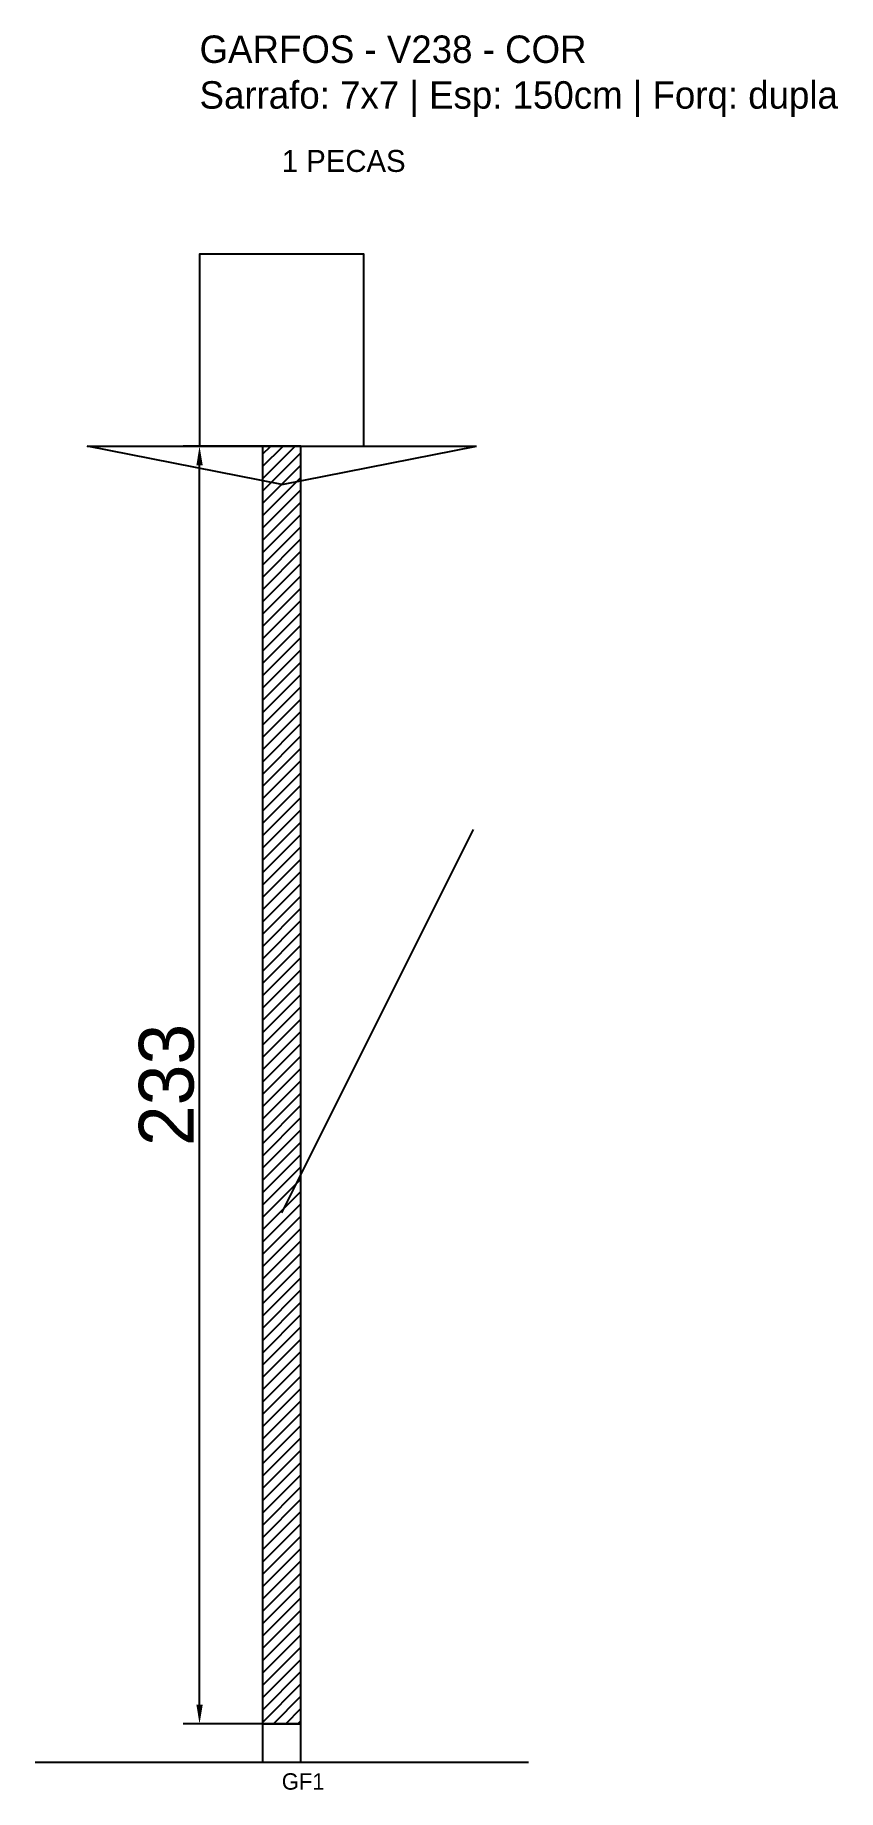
# Model space of a CAD drawing. Header units: metres. Extents: x -30 to 116, y -12 to 308.
import ezdxf

# ---------------------------------------------------------------- set-up
doc = ezdxf.new("R2010")
doc.units = ezdxf.units.M
for name, color, linetype in [('BARRA_ANCORAGEM', 1, 'Continuous'), ('COTA', 241, 'Continuous'), ('GARFOS OK', 3, 'Continuous'), ('NOME DA VIGA', 6, 'Continuous'), ('SARR_7x7', 40, 'Continuous'), ('VIGAS', 3, 'Continuous')]:
    doc.layers.add(name, color=color, linetype=linetype)
doc.dimstyles.new('EZ DXF', dxfattribs={"dimtxt": 10, "dimasz": 3.5, "dimexe": 3, "dimexo": 1.5, "dimgap": 1, "dimtad": 1, "dimdec": 1, "dimdsep": 46, "dimcen": 2.5, "dimazin": 3, "dimtfac": 1, "dimtmove": 0, "dimatfit": 3})

msp = doc.modelspace()

# ---------------------------------------------------------------- hatches: boundary and pattern name
at = {"layer": 'COTA'}
h = msp.add_hatch(dxfattribs=at)
h.set_pattern_fill('ANSI31', scale=0.5)
h.paths.add_polyline_path([(11.5, 0), (18.5, 0), (18.5, 233), (11.5, 233)])

# ---------------------------------------------------------------- linework, layer by layer
at = {"layer": 'BARRA_ANCORAGEM'}
msp.add_line((15, 93.2), (49.95, 163.1), dxfattribs=at)
at = {"layer": 'GARFOS OK'}
for p, q in [((15, 226), (-20.5, 233)), ((-20.5, 233), (50.5, 233)), ((15, 226), (50.5, 233))]:
    msp.add_line(p, q, dxfattribs=at)
at = {"layer": 'GARFOS OK', "linetype": 'CONTINUOUS'}
msp.add_line((-30, -7), (60, -7), dxfattribs=at)
at = {"layer": 'GARFOS OK'}
msp.add_lwpolyline([(11.5, 0), (18.5, 0), (18.5, 233), (11.5, 233), (11.5, 0)], dxfattribs=at)
at = {"layer": 'SARR_7x7'}
msp.add_lwpolyline([(11.5, -7), (18.5, -7), (18.5, 0), (11.5, 0), (11.5, -7)], dxfattribs=at)
at = {"layer": 'VIGAS'}
msp.add_lwpolyline([(0, 233), (30, 233), (30, 268), (0, 268), (0, 233)], dxfattribs=at)

# ---------------------------------------------------------------- texts
at = {"layer": 'NOME DA VIGA'}
for s, height, p in [('1 PECAS', 4, (15, 283)), ('GF1', 3, (15, -12))]:
    msp.add_text(s, height=height, dxfattribs=at).set_placement(p)
at = {"layer": 'NOME DA VIGA', "insert": (0, 293), "char_height": 5, "attachment_point": 7}
msp.add_mtext('GARFOS - V238 - COR\\PSarrafo: 7x7 | Esp: 150cm | Forq: dupla', dxfattribs=at)

# ---------------------------------------------------------------- dimensions: what is measured, and where the dimension line sits
at = {"layer": 'COTA'}
msp.add_linear_dim(base=(0, 0), p1=(15, 0), p2=(15, 233), angle=90, dimstyle='EZ DXF', dxfattribs=at).render()

doc.saveas('drawing.dxf')
